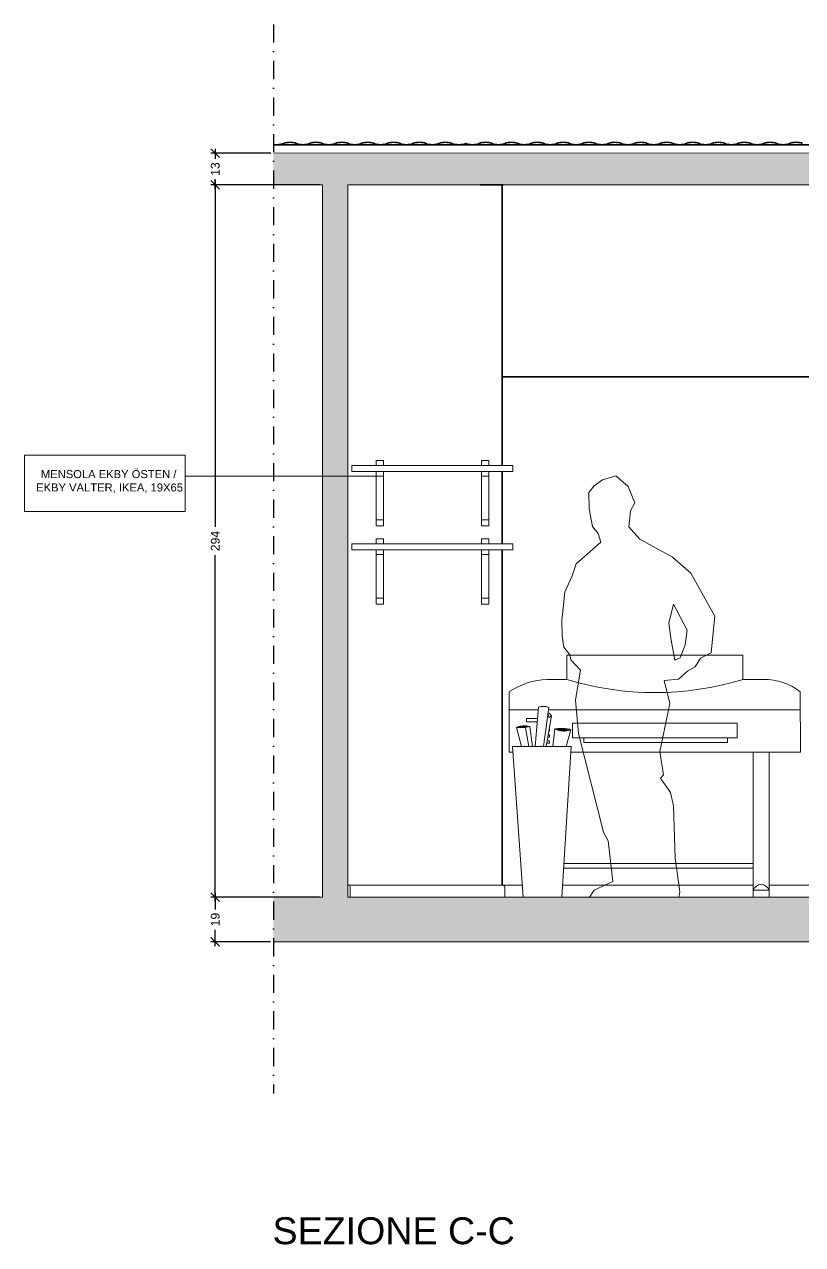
# Model space of a CAD drawing. Header units: inches. Extents: x 510 to 1880, y -819 to 1123.
# Drawn here: x 1182 to 1504, y -819 to -315 of the extents above; entities that cross this region are included whole.
import ezdxf

# ---------------------------------------------------------------- set-up
doc = ezdxf.new("R2010")
doc.units = ezdxf.units.IN
doc.header["$MEASUREMENT"] = 0
doc.linetypes.add('DASHDOT', pattern=[1, 0.5, -0.25, 0, -0.25])
for name, color, linetype, lineweight in [('A-ANNO-DIMS', 3, 'Continuous', 18), ('A-ANNO-SYMB', 3, 'Continuous', 18), ('A-DETL-MBND', 3, 'Continuous', 18), ('A-ELEV-MBE1', 7, 'Continuous', 35), ('A-FURN', 8, 'Continuous', 18), ('A-SECT-MCUT', 7, 'Continuous', 35), ('PERSONE', 7, 'Continuous', 13)]:
    doc.layers.add(name, color=color, linetype=linetype, lineweight=lineweight)
doc.layers.add('MURATURA', color=170, linetype='Continuous')
doc.layers.add('TRATTEGGIO', color=32, linetype='Continuous')
doc.styles.add('ARIAL', font='Arial.ttf')
doc.styles.get("Standard").update_dxf_attribs({"font": 'Arial.ttf'})
doc.dimstyles.new('TICK_36', dxfattribs={"dimtxt": 3.6, "dimasz": 3.6, "dimexe": 1.8, "dimexo": 1.2, "dimgap": 1.8, "dimtad": 0, "dimdec": 0, "dimzin": 0, "dimdsep": 46, "dimtxsty": 'ARIAL', "dimblk": 'OBLIQUE', "dimcen": 1.8, "dimdle": 1.8, "dimclrd": 256, "dimclrt": 256, "dimadec": 0, "dimazin": 0, "dimtfac": 1, "dimtdec": 0, "dimtmove": 1, "dimatfit": 3, "dimldrblk": 'OPEN90', "dimfxl": 1, "dimtfill": 1, "dimtolj": 1, "dimtzin": 0, "dimarcsym": 0})

# ---------------------------------------------------------------- blocks, each defined once
blk = doc.blocks.new('_Oblique')
at = {"color": 0, "linetype": 'ByBlock', "lineweight": -2}
blk.add_line((-0.5, -0.5), (0.5, 0.5), dxfattribs=at)
blk = doc.blocks.new('*D40')
at = {"layer": 'A-ANNO-DIMS', "lineweight": -2, "transparency": 16777216}
for p, q in [((1261.11, -674.14), (1261.11, -680.99)), ((1261.11, -696.26), (1261.11, -689.41))]:
    blk.add_line(p, q, dxfattribs=at)
at = {"layer": 'A-ANNO-DIMS', "color": 0, "lineweight": -2, "transparency": 16777216}
for p, q in [((1304.16, -675.94), (1259.31, -675.94)), ((1283.91, -694.46), (1259.31, -694.46))]:
    blk.add_line(p, q, dxfattribs=at)
at = {"layer": 'Defpoints', "color": 0, "transparency": 16777216}
for p in [(1261.11, -675.94), (1305.36, -675.94), (1285.11, -694.46)]:
    blk.add_point(p, dxfattribs=at)
at = {"layer": 'A-ANNO-DIMS', "lineweight": -2, "transparency": 16777216, "xscale": 3.6, "yscale": 3.6, "zscale": 3.6}
for p, rotation in [((1261.11, -675.94), 90), ((1261.11, -694.46), 270)]:
    blk.add_blockref('_Oblique', p, dxfattribs=dict(at, rotation=rotation))
at = {"layer": 'A-ANNO-DIMS', "transparency": 16777216, "insert": (1261.11, -685.2), "char_height": 3.6, "attachment_point": 5, "rotation": 90, "style": 'ARIAL', "bg_fill": 3, "box_fill_scale": 1.25, "bg_fill_color": 256, "bg_fill_true_color": 13158600, "bg_fill_transparency": 0}
blk.add_mtext('\\A1;19', dxfattribs=at)
blk = doc.blocks.new('_Open90')
at = {"color": 0, "linetype": 'ByBlock', "lineweight": -2}
for p, q in [((0, 0), (-1, 0)), ((-0.5, 0.5), (0, 0)), ((0, 0), (-0.5, -0.5))]:
    blk.add_line(p, q, dxfattribs=at)
blk = doc.blocks.new('*D41')
at = {"layer": 'A-ANNO-DIMS', "color": 0, "lineweight": -2, "transparency": 16777216}
for p, q in [((1304.16, -381.71), (1259.31, -381.71)), ((1304.16, -675.94), (1259.31, -675.94))]:
    blk.add_line(p, q, dxfattribs=at)
at = {"layer": 'A-ANNO-DIMS', "lineweight": -2, "transparency": 16777216}
for p, q in [((1261.11, -379.91), (1261.11, -523)), ((1261.11, -677.74), (1261.11, -534.65))]:
    blk.add_line(p, q, dxfattribs=at)
at = {"layer": 'Defpoints', "color": 0, "transparency": 16777216}
for p in [(1305.36, -381.71), (1261.11, -675.94), (1305.36, -675.94)]:
    blk.add_point(p, dxfattribs=at)
at = {"layer": 'A-ANNO-DIMS', "lineweight": -2, "transparency": 16777216, "xscale": 3.6, "yscale": 3.6, "zscale": 3.6}
for p, rotation in [((1261.11, -381.71), 90), ((1261.11, -675.94), 270)]:
    blk.add_blockref('_Oblique', p, dxfattribs=dict(at, rotation=rotation))
at = {"layer": 'A-ANNO-DIMS', "transparency": 16777216, "insert": (1261.11, -528.83), "char_height": 3.6, "attachment_point": 5, "rotation": 90, "style": 'ARIAL', "bg_fill": 3, "box_fill_scale": 1.25, "bg_fill_color": 256, "bg_fill_true_color": 13158600, "bg_fill_transparency": 0}
blk.add_mtext('\\A1;294', dxfattribs=at)
blk = doc.blocks.new('*D42')
at = {"layer": 'A-ANNO-DIMS', "lineweight": -2, "transparency": 16777216}
for p, q in [((1261.11, -366.83), (1261.11, -370.96)), ((1261.11, -383.51), (1261.11, -379.38))]:
    blk.add_line(p, q, dxfattribs=at)
at = {"layer": 'A-ANNO-DIMS', "color": 0, "lineweight": -2, "transparency": 16777216}
for p, q in [((1284.05, -368.63), (1259.31, -368.63)), ((1304.16, -381.71), (1259.31, -381.71))]:
    blk.add_line(p, q, dxfattribs=at)
at = {"layer": 'Defpoints', "color": 0, "transparency": 16777216}
for p in [(1261.11, -368.63), (1285.25, -368.63), (1305.36, -381.71)]:
    blk.add_point(p, dxfattribs=at)
at = {"layer": 'A-ANNO-DIMS', "lineweight": -2, "transparency": 16777216, "xscale": 3.6, "yscale": 3.6, "zscale": 3.6}
for p, rotation in [((1261.11, -368.63), 90), ((1261.11, -381.71), 270)]:
    blk.add_blockref('_Oblique', p, dxfattribs=dict(at, rotation=rotation))
at = {"layer": 'A-ANNO-DIMS', "transparency": 16777216, "insert": (1261.11, -375.17), "char_height": 3.6, "attachment_point": 5, "rotation": 90, "style": 'ARIAL', "bg_fill": 3, "box_fill_scale": 1.25, "bg_fill_color": 256, "bg_fill_true_color": 13158600, "bg_fill_transparency": 0}
blk.add_mtext('\\A1;13', dxfattribs=at)

msp = doc.modelspace()

# ---------------------------------------------------------------- hatches: boundary and pattern name
at = {"layer": 'MURATURA'}
h = msp.add_hatch(color=5, dxfattribs=at)
h.dxf.hatch_style = 1
h.paths.add_polyline_path([(1753.94, -365.1), (1752.44, -365.1), (1752.44, -368.5), (1285.11, -368.63), (1285.11, -381.71), (1305.36, -381.71), (1305.36, -675.94), (1285.11, -675.94), (1285.11, -694.46), (1713.41, -694.46), (1713.41, -720.32), (1722.92, -720.32), (1722.92, -694.46), (1774.06, -694.44), (1774.06, -681.44), (1725.02, -676.54), (1725.02, -584.88), (1715.41, -584.89), (1715.51, -675.94), (1592.2, -675.94), (1592.2, -675.95), (1590.19, -675.95), (1555.2, -675.95), (1555.2, -675.95), (1553.2, -675.95), (1315.86, -675.94), (1315.86, -381.71), (1380.05, -381.71), (1715.51, -381.71), (1715.51, -459.27), (1725.02, -459.27), (1725.02, -381.71), (1752.44, -381.71), (1752.44, -382.21), (1753.94, -382.21)])

# ---------------------------------------------------------------- linework, layer by layer
at = {"layer": 'A-ANNO-SYMB', "color": 6}
msp.add_lwpolyline([(1182.27, -516.65), (1248.72, -516.65), (1248.72, -493.39), (1182.27, -493.39)], close=True, dxfattribs=at)
at = {"layer": 'A-DETL-MBND', "color": 1}
for points in [[(1285.25, -368.63), (1752.44, -368.5)], [(1285.11, -381.71), (1305.36, -381.71), (1305.36, -675.94), (1285.13, -675.94)], [(1715.51, -381.71), (1380.05, -381.71), (1315.86, -381.71), (1315.86, -675.94), (1715.51, -675.94)], [(1713.41, -720.32), (1713.41, -694.46), (1285.11, -694.46)]]:
    msp.add_lwpolyline(points, dxfattribs=at)
at = {"layer": 'A-FURN', "color": 252}
for p, q in [((1317.55, -497.58), (1351.55, -497.58)), ((1317.55, -497.58), (1317.55, -500.08)), ((1327.55, -497.58), (1327.55, -495.58)), ((1330.55, -495.58), (1327.55, -495.58)), ((1330.55, -495.58), (1330.55, -497.58)), ((1351.55, -497.58), (1384.09, -497.58)), ((1371.09, -495.58), (1371.09, -497.58)), ((1371.09, -495.58), (1374.09, -495.58)), ((1374.09, -495.58), (1374.09, -497.58)), ((1384.09, -500.08), (1384.09, -497.58)), ((1317.55, -500.08), (1351.55, -500.08)), ((1327.55, -500.08), (1327.55, -513.08)), ((1327.55, -500.08), (1327.55, -502.08)), ((1327.55, -502.08), (1330.55, -502.08)), ((1330.55, -502.08), (1330.55, -500.08)), ((1330.55, -513.08), (1330.55, -502.08)), ((1351.55, -500.08), (1384.09, -500.08)), ((1371.09, -500.08), (1371.09, -502.08)), ((1371.09, -502.08), (1374.09, -502.08)), ((1371.09, -502.08), (1371.09, -513.08)), ((1374.09, -502.08), (1374.09, -500.08)), ((1374.09, -513.08), (1374.09, -502.08)), ((1327.55, -513.08), (1327.55, -517.08)), ((1330.55, -517.08), (1330.55, -513.08)), ((1371.09, -513.08), (1371.09, -517.08)), ((1374.09, -517.08), (1374.09, -513.08)), ((1327.55, -517.08), (1327.55, -522.53)), ((1330.55, -517.08), (1330.55, -522.53)), ((1371.09, -517.08), (1371.09, -522.53)), ((1374.09, -517.08), (1374.09, -522.53)), ((1327.55, -520.01), (1330.55, -520.01)), ((1327.55, -522.53), (1330.55, -522.53)), ((1371.09, -520.01), (1374.09, -520.01)), ((1371.09, -522.53), (1374.09, -522.53)), ((1327.55, -529.94), (1327.55, -527.94)), ((1330.55, -527.94), (1327.55, -527.94)), ((1330.55, -527.94), (1330.55, -529.94)), ((1371.09, -527.94), (1371.09, -529.94)), ((1371.09, -527.94), (1374.09, -527.94)), ((1374.09, -527.94), (1374.09, -529.94)), ((1317.55, -529.94), (1351.55, -529.94)), ((1317.55, -529.94), (1317.55, -532.44)), ((1317.55, -532.44), (1351.55, -532.44)), ((1327.55, -532.44), (1327.55, -545.44)), ((1327.55, -532.44), (1327.55, -534.44)), ((1330.55, -534.44), (1330.55, -532.44)), ((1351.55, -529.94), (1384.09, -529.94)), ((1351.55, -532.44), (1384.09, -532.44)), ((1371.09, -532.44), (1371.09, -534.44)), ((1374.09, -534.44), (1374.09, -532.44)), ((1384.09, -532.44), (1384.09, -529.94)), ((1327.55, -534.44), (1330.55, -534.44)), ((1330.55, -545.44), (1330.55, -534.44)), ((1371.09, -534.44), (1374.09, -534.44)), ((1371.09, -534.44), (1371.09, -545.44)), ((1374.09, -545.44), (1374.09, -534.44)), ((1327.55, -545.44), (1327.55, -549.44)), ((1327.55, -549.44), (1327.55, -554.88)), ((1330.55, -549.44), (1330.55, -545.44)), ((1330.55, -549.44), (1330.55, -554.88)), ((1371.09, -545.44), (1371.09, -549.44)), ((1371.09, -549.44), (1371.09, -554.88)), ((1374.09, -549.44), (1374.09, -545.44)), ((1374.09, -549.44), (1374.09, -554.88)), ((1327.55, -552.37), (1330.55, -552.37)), ((1371.09, -552.37), (1374.09, -552.37)), ((1327.55, -554.88), (1330.55, -554.88)), ((1371.09, -554.88), (1374.09, -554.88)), ((1406.27, -576.02), (1406.27, -586.02)), ((1479.08, -576.02), (1406.27, -576.02)), ((1479.1, -586.02), (1479.08, -576.02)), ((1406.27, -586.02), (1398.16, -586.02)), ((1479.1, -586.02), (1488.56, -586.02)), ((1382.5, -591.06), (1382.5, -616.02)), ((1502.79, -616.02), (1502.69, -591.06)), ((1382.5, -598.55), (1394.57, -598.55)), ((1393.3, -613.72), (1394.67, -597.45)), ((1398.86, -597.54), (1396.74, -613.72)), ((1398.73, -598.55), (1502.69, -598.55)), ((1397.82, -613.72), (1400, -601.02)), ((1398.55, -599.92), (1398.9, -601.66)), ((1398.9, -601.66), (1400, -601.02)), ((1408.68, -610.09), (1408.68, -604.09)), ((1408.68, -604.09), (1476.76, -604.09)), ((1476.76, -604.09), (1476.76, -610.15)), ((1387.56, -613.72), (1385.59, -605.85)), ((1385.59, -605.85), (1389.31, -606.04)), ((1389.31, -606.04), (1390.61, -613.72)), ((1391.03, -605.5), (1392.2, -613.72)), ((1401.43, -606.45), (1400.54, -613.72)), ((1406.03, -613.72), (1407.95, -606.76)), ((1388.28, -676.02), (1383.91, -613.72)), ((1383.91, -613.72), (1408.16, -613.72)), ((1408.16, -613.72), (1404.25, -676.02)), ((1413.33, -610.09), (1408.68, -610.09)), ((1472.73, -610.09), (1413.33, -610.09)), ((1413.33, -610.09), (1413.33, -612.09)), ((1413.33, -612.09), (1472.73, -612.09)), ((1413.33, -612.09), (1413.33, -612.09)), ((1472.73, -612.09), (1472.73, -610.09)), ((1476.76, -610.15), (1472.73, -610.09)), ((1382.5, -616.02), (1384.07, -616.02)), ((1408.01, -616.02), (1502.79, -616.02)), ((1483.35, -676.02), (1483.35, -616.02)), ((1489.86, -616.02), (1489.86, -676.02)), ((1405.05, -664.02), (1483.35, -664.02)), ((1483.35, -662.02), (1405.18, -662.02)), ((1315.86, -670.94), (1379.66, -670.94)), ((1316.86, -675.94), (1316.86, -671.78)), ((1379.66, -670.94), (1387.92, -670.94)), ((1380.66, -675.94), (1380.66, -671.78)), ((1404.59, -670.94), (1483.35, -670.94)), ((1483.35, -673.02), (1489.86, -673.02)), ((1489.86, -670.94), (1508.92, -670.94)), ((1388.28, -676.02), (1404.25, -676.02)), ((1395.5, -676.02), (1402, -676.02)), ((1489.86, -676.02), (1483.35, -676.02))]:
    msp.add_line(p, q, dxfattribs=at)
for points in [[(1394.28, -602.08), (1389.66, -602.08), (1389.66, -603.51), (1394.16, -603.51)], [(1398.47, -609.89), (1399.14, -609.89), (1399.14, -608.85), (1398.65, -608.85)], [(1398.9, -607.42), (1399.14, -607.42), (1399.14, -606.38), (1399.08, -606.38)], [(1398.05, -612.37), (1399.14, -612.37), (1399.14, -611.33), (1398.23, -611.33)]]:
    msp.add_lwpolyline(points, dxfattribs=at)
for centre, radius, start, end in [((1399.45, -616.91), 30.92, 92.3854, 123.2545), ((1442.69, -466.09), 125.33, 253.109, 286.891), ((1488.11, -609.64), 23.62, 51.8677, 91.0817), ((1396.62, -603.68), 6.54, 70.0109, 107.4154), ((1398.15, -601.95), 2.06, 26.7609, 79.0858), ((1388.77, -612.87), 7.71, 72.94, 114.3616), ((1386.84, -582.65), 23.23, 266.9082, 280.3934), ((1403.95, -622.23), 15.97, 75.4893, 99.0603), ((1405.02, -599.77), 7.59, 241.8147, 292.7349), ((1315.86, -671.96), 1.01, 9.7595, 90), ((1379.66, -671.96), 1.01, 9.7595, 90), ((1486.6, -674.19), 3.46, 19.8488, 160.1512)]:
    msp.add_arc(centre, radius, start, end, dxfattribs=at)
for points in [[(1385.59, -605.85), (1387.69, -605.24), (1390.43, -605.48), (1387.38, -605.73), (1385.68, -605.85), (1387.9, -605.33), (1389.72, -605.45), (1386.52, -605.66), (1388.14, -605.47)], [(1401.43, -606.45), (1403.93, -606.26), (1407.95, -606.76), (1405.3, -607), (1401.43, -606.45), (1403.59, -606.58), (1406.28, -606.71), (1404.48, -606.77)]]:
    msp.add_spline(points, degree=3, dxfattribs=at)
at = {"layer": 'A-SECT-MCUT'}
msp.add_line((1370.55, -381.71), (1380.05, -381.71), dxfattribs=at)
at = {"layer": 'A-SECT-MCUT', "color": 252}
for p, q in [((1379.66, -381.71), (1379.66, -497.58)), ((1379.66, -460.95), (1703.03, -461.09)), ((1379.66, -500.08), (1379.66, -529.94)), ((1379.66, -532.44), (1379.66, -670.94))]:
    msp.add_line(p, q, dxfattribs=at)
at = {"layer": 'A-SECT-MCUT', "color": 2}
msp.add_lwpolyline([(1285.11, -365.1), (1753.94, -365.1)], dxfattribs=at)
for centre, radius, start, end in [((1285.88, -353.73), 11.4, 266.1463, 287.565), ((1291.99, -371.41), 7.32, 68.5813, 111.4187), ((1297.34, -357.78), 7.32, 248.5813, 291.4187), ((1302.68, -371.41), 7.32, 68.5813, 111.4187), ((1308.03, -357.78), 7.32, 248.5813, 291.4187), ((1313.38, -371.41), 7.32, 68.5813, 111.4187), ((1318.72, -357.78), 7.32, 248.5813, 291.4187), ((1324.07, -371.41), 7.32, 68.5813, 111.4187), ((1329.41, -357.78), 7.32, 248.5813, 291.4187), ((1334.76, -371.41), 7.32, 68.5813, 111.4187), ((1340.11, -357.78), 7.32, 248.5813, 291.4187), ((1345.45, -371.41), 7.32, 68.5813, 111.4187), ((1350.8, -357.78), 7.32, 248.5813, 291.4187), ((1356.15, -371.41), 7.32, 68.5813, 111.4187), ((1361.76, -356.35), 8.75, 250.3499, 289.6501), ((1367.38, -357.78), 7.32, 248.5813, 291.4187), ((1372.73, -371.41), 7.32, 68.5813, 111.4187), ((1378.07, -357.78), 7.32, 248.5813, 291.4187), ((1383.42, -371.41), 7.32, 68.5813, 111.4187), ((1388.77, -357.78), 7.32, 248.5813, 291.4187), ((1394.11, -371.41), 7.32, 68.5813, 111.4187), ((1399.46, -357.78), 7.32, 248.5813, 291.4187), ((1404.81, -371.41), 7.32, 68.5813, 111.4187), ((1410.15, -357.78), 7.32, 248.5813, 291.4187), ((1415.5, -371.41), 7.32, 68.5813, 111.4187), ((1420.85, -357.78), 7.32, 248.5813, 291.4187), ((1426.19, -371.41), 7.32, 68.5813, 111.4187), ((1431.54, -357.78), 7.32, 248.5813, 291.4187), ((1436.89, -371.41), 7.32, 68.5813, 111.4187), ((1442.23, -357.78), 7.32, 248.5813, 291.4187), ((1447.58, -371.41), 7.32, 68.5813, 111.4187), ((1452.93, -357.78), 7.32, 248.5813, 291.4187), ((1458.27, -371.41), 7.32, 68.5813, 111.4187), ((1463.62, -357.78), 7.32, 248.5813, 291.4187), ((1468.97, -371.41), 7.32, 68.5813, 111.4187), ((1474.31, -357.78), 7.32, 248.5813, 291.4187), ((1479.66, -371.41), 7.32, 68.5813, 111.4187), ((1485.01, -357.78), 7.32, 248.5813, 291.4187), ((1490.35, -371.41), 7.32, 68.5813, 111.4187), ((1495.7, -357.78), 7.32, 248.5813, 291.4187), ((1501.04, -371.41), 7.32, 68.5813, 111.4187)]:
    msp.add_arc(centre, radius, start, end, dxfattribs=at)
at = {"layer": 'PERSONE', "color": 6}
for p, q in [((1417.69, -505.97), (1421.03, -503.59)), ((1421.03, -503.59), (1426.51, -501.83)), ((1426.51, -501.83), (1431.68, -506.31)), ((1415.35, -508.79), (1417.69, -505.97)), ((1415.49, -515.48), (1415.35, -508.79)), ((1431.68, -506.31), (1434.37, -512.99)), ((1434.37, -512.99), (1432.64, -516.3)), ((1416.93, -522.85), (1415.49, -515.48)), ((1432.64, -516.3), (1431.89, -522.99)), ((1419.21, -525.67), (1416.93, -522.85)), ((1431.89, -522.99), (1436.43, -528.08)), ((1420.38, -529.32), (1419.21, -525.67)), ((1436.43, -528.08), (1450.01, -535.52)), ((1410.25, -538.21), (1420.38, -529.32)), ((1408.6, -543.17), (1410.25, -538.21)), ((1450.01, -535.52), (1457.59, -542.14)), ((1405.5, -549.99), (1408.6, -543.17)), ((1457.59, -542.14), (1467.51, -559.92)), ((1404.26, -561.71), (1405.5, -549.99)), ((1448.42, -562.81), (1450.42, -554.89)), ((1450.42, -554.89), (1456.07, -565.63)), ((1404.46, -568.18), (1404.26, -561.71)), ((1449.39, -569.84), (1448.42, -562.81)), ((1467.51, -559.92), (1466.34, -570.8)), ((1405.15, -572.64), (1404.46, -568.18)), ((1456.07, -565.63), (1455.17, -571.7)), ((1407.62, -575.83), (1405.15, -572.64)), ((1450.9, -578.11), (1449.39, -569.84)), ((1455.17, -571.7), (1453.18, -577.14)), ((1466.34, -570.8), (1465.92, -575.07)), ((1407.98, -577.95), (1407.62, -575.83)), ((1411.97, -582.2), (1407.98, -577.95)), ((1453.18, -577.14), (1450.9, -578.11)), ((1461.55, -577.17), (1459.31, -580.79)), ((1465.92, -575.07), (1461.55, -577.17)), ((1409.97, -594.57), (1411.56, -584.58)), ((1411.56, -584.58), (1411.97, -582.2)), ((1456.21, -582.58), (1452.49, -585.89)), ((1459.31, -580.79), (1456.21, -582.58)), ((1452.49, -585.89), (1446.56, -586.44)), ((1446.56, -586.44), (1448.9, -595.95)), ((1411.15, -608.28), (1409.97, -594.57)), ((1448.9, -595.95), (1444.79, -615.83)), ((1421.41, -649.07), (1411.15, -608.28)), ((1444.79, -615.83), (1446.29, -625.37)), ((1446.29, -625.37), (1444.98, -626.75)), ((1444.98, -626.75), (1449.18, -632.74)), ((1449.18, -632.74), (1450.42, -638.25)), ((1450.42, -638.25), (1451.04, -659.89)), ((1423.41, -652.72), (1421.41, -649.07)), ((1425.27, -669.53), (1423.41, -652.72)), ((1451.04, -659.89), (1452.97, -673.74)), ((1417.69, -673.05), (1425.27, -669.53)), ((1415.69, -675.94), (1417.69, -673.05)), ((1452.97, -673.74), (1452.59, -675.94))]:
    msp.add_line(p, q, dxfattribs=at)
at = {"layer": 'TRATTEGGIO', "color": 4, "linetype": 'DASHDOT', "ltscale": 15}
msp.add_line((1285.11, -315.4), (1285.11, -757.03), dxfattribs=at)

# ---------------------------------------------------------------- texts
at = {"layer": 'A-ANNO-SYMB', "color": 3, "insert": (1185.51, -499.52), "char_height": 3.3105, "attachment_point": 1}
msp.add_mtext_dynamic_manual_height_columns('\\pi3.56062;{\\C256;MENSOLA EKBY ÖSTEN / \\P\\pi1.59602;EKBY VALTER, IKEA, 19X65 }', width=62.0849, gutter_width=1, heights=[0], dxfattribs=at)
at = {"layer": 'A-ELEV-MBE1', "insert": (1284.76, -808.2), "char_height": 11.1187, "attachment_point": 1, "style": 'ARIAL'}
msp.add_mtext_dynamic_manual_height_columns('SEZIONE C-C', width=404.3209, gutter_width=9, heights=[0], dxfattribs=at)

# ---------------------------------------------------------------- next in the draw order: dimensions: what is measured, and where the dimension line sits
at = {"layer": 'A-ANNO-DIMS'}
dim = msp.add_linear_dim(base=(1261.11, -675.94), p1=(1285.11, -694.46), p2=(1305.36, -675.94), angle=90, dimstyle='TICK_36', dxfattribs=at)
dim.commit()
dim.dimension.update_dxf_attribs({"geometry": '*D40', "text_midpoint": (1261.11, -685.2)})

# ---------------------------------------------------------------- next in the draw order: dimensions: what is measured, and where the dimension line sits
dim = msp.add_linear_dim(base=(1261.11, -675.94), p1=(1305.36, -381.71), p2=(1305.36, -675.94), angle=90, dimstyle='TICK_36', dxfattribs=at)
dim.commit()
dim.dimension.update_dxf_attribs({"geometry": '*D41', "text_midpoint": (1261.11, -528.83)})

# ---------------------------------------------------------------- next in the draw order: linework, layer by layer
at = {"layer": 'A-ANNO-SYMB', "color": 3}
msp.add_line((1327.55, -502.08), (1248.72, -502.08), dxfattribs=at)

# ---------------------------------------------------------------- next in the draw order: dimensions: what is measured, and where the dimension line sits
at = {"layer": 'A-ANNO-DIMS'}
dim = msp.add_linear_dim(base=(1261.11, -368.63), p1=(1305.36, -381.71), p2=(1285.25, -368.63), angle=90, dimstyle='TICK_36', dxfattribs=at)
dim.commit()
dim.dimension.update_dxf_attribs({"geometry": '*D42', "text_midpoint": (1261.11, -375.17)})

doc.saveas('drawing.dxf')
